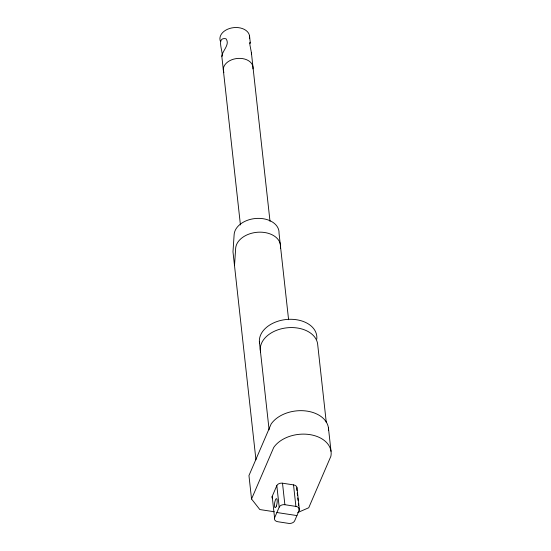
<?xml version="1.0" encoding="UTF-8"?>
<svg xmlns="http://www.w3.org/2000/svg" width="551" height="551" viewBox="0 0 551 551"><rect width="100%" height="100%" fill="white"/><g stroke="black" fill="none" stroke-linecap="round" stroke-linejoin="round"><path stroke-width="0.83" d="M234.506 265.616L235.649 248.522A22.543 15.49 -6.3 0 1 260.051 232.157A22.543 15.49 -6.3 0 1 280.363 248.611M249.947 43.66L250.244 42.296L249.555 36.029M274.274 511.755L259.824 509.551L251.545 499.013L273.702 447.502A30.374 20.869 -6.3 0 1 309.731 434.587A30.374 20.869 -6.3 0 1 330.889 456.249L308.732 507.76L297.698 512.561M272.373 498.435A4.801 3.299 -6.3 0 1 272.201 496.361L276.822 485.617A4.56 3.134 -6.3 0 1 282.498 483.199L293.525 484.887A4.89 3.361 -6.3 0 1 296.762 488.902L296.948 490.555M298.959 508.766L299.138 510.426L294.682 520.791A4.883 3.354 -6.3 0 1 288.607 523.381L277.807 521.728A4.801 3.299 -6.3 0 1 274.577 517.885L279.199 507.14L276.822 485.617M221.805 56.195C222.59 50.341 230.277 44.541 226 38.749C216.013 36.841 223.003 51.16 222.198 56.119L221.805 56.195L240.436 224.96M279.199 507.14A4.56 3.134 -6.3 0 1 284.874 504.716L295.901 506.403A4.89 3.361 -6.3 0 1 299.138 510.426M276.891 512.513L296.927 515.578M250.244 42.296L249.879 42.399L249.906 44.776L251.373 52.524L270.018 221.378M328.437 427.872L331.027 451.324M326.288 422.486L317.755 345.133A28.845 19.822 -6.3 0 0 286.368 327.873A28.845 19.822 -6.3 0 0 260.582 352.103M288.593 319.704L279.04 233.19A22.543 15.49 -6.3 0 0 257.351 218.382A22.543 15.49 -6.3 0 0 234.127 234.726L232.983 251.821L255.946 459.823M296.955 487.58L299.331 509.103M297.223 493.042L297.499 495.521M297.767 498.008L298.043 500.487M298.408 503.8L298.594 505.46M293.525 484.887L295.901 506.403M282.498 483.199L284.874 504.716M259.369 341.627L269.102 429.808M272.201 496.361L274.577 517.885M251.545 499.013L248.956 475.561L271.113 424.05A30.374 20.869 -6.3 0 1 305.426 410.908A30.374 20.869 -6.3 0 1 328.582 430.324M251.373 52.524L251.401 53.943M259.528 343.094A28.845 19.822 -6.3 0 1 287.601 319.387A28.845 19.822 -6.3 0 1 316.777 339.085M223.926 72.408A14.898 10.235 -6.3 0 1 223.499 71.113M223.375 70.459A14.898 10.235 -6.3 0 1 238.28 58.392A14.898 10.235 -6.3 0 1 252.937 68.896M220.517 41.552A14.898 10.235 -6.3 0 1 233.9 27.612A14.898 10.235 -6.3 0 1 249.396 38.715M276.333 506.155A4.587 1.212 -81.3 0 0 276.712 498.71A4.587 1.212 -81.3 0 0 274.474 504.613A4.587 1.212 -81.3 0 0 276.333 506.155"/></g></svg>
